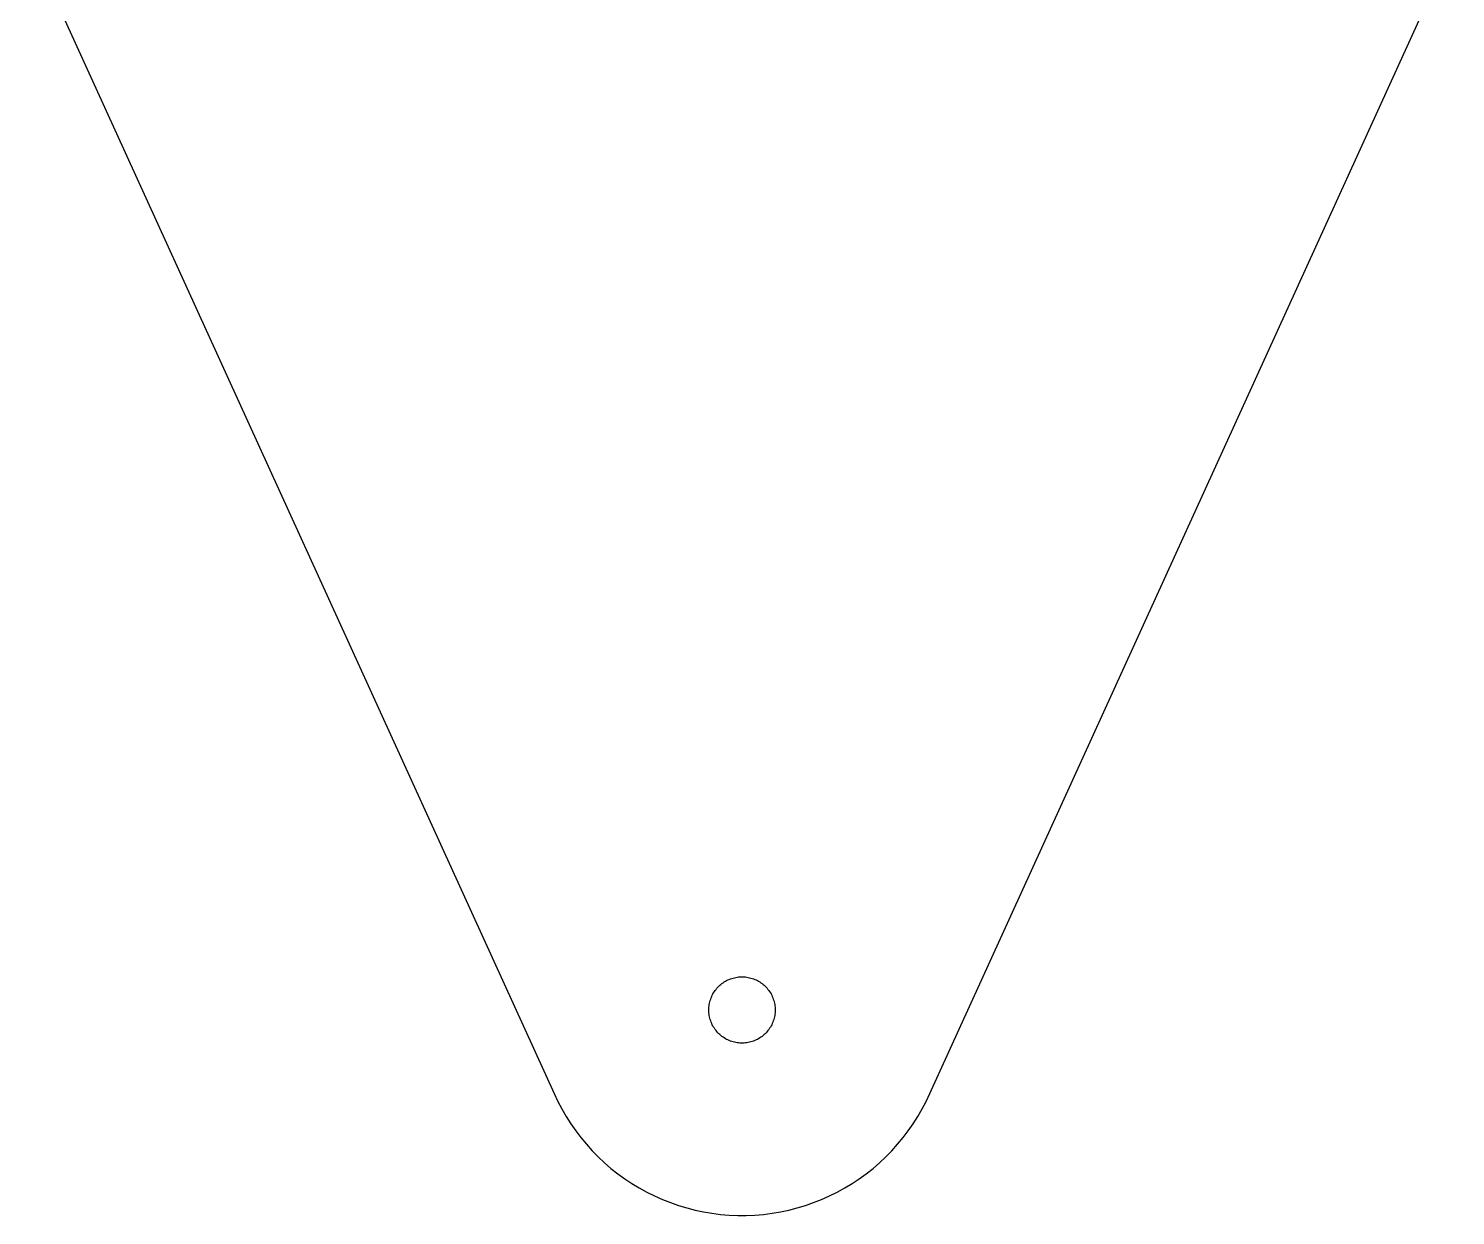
# Model space of a CAD drawing. Header units: metres. Extents: x -57 to 57, y -137 to 10.
# Drawn here: x -44.1 to 44.1, y -136.5 to -63.2 of the extents above; entities that cross this region are included whole.
import ezdxf

# ---------------------------------------------------------------- set-up
doc = ezdxf.new("R2010")
doc.units = ezdxf.units.M

msp = doc.modelspace()

# ---------------------------------------------------------------- linework, layer by layer
for p, q in [((-44.0876, -57.729), (-11.602, -128.99)), ((11.602, -128.99), (44.0876, -57.729)), ((-1.65843, -122.62), (-1.60649, -122.551)), ((-1.60649, -122.551), (-1.55184, -122.485)), ((-1.55184, -122.485), (-1.49409, -122.422)), ((-1.49409, -122.422), (-1.43402, -122.36)), ((-1.43402, -122.36), (-1.37162, -122.301)), ((-1.37162, -122.301), (-1.30651, -122.245)), ((-1.30651, -122.245), (-1.23907, -122.192)), ((-1.23907, -122.192), (-1.1697, -122.141)), ((-1.1697, -122.141), (-1.09838, -122.094)), ((-1.09838, -122.094), (-1.02474, -122.05)), ((-1.02474, -122.05), (-0.949554, -122.008)), ((-0.949554, -122.008), (-0.872815, -121.97)), ((-0.872815, -121.97), (-0.794138, -121.935)), ((-0.794138, -121.935), (-0.714297, -121.903)), ((-0.714297, -121.903), (-0.633295, -121.875)), ((-0.633295, -121.875), (-0.551129, -121.85)), ((-0.551129, -121.85), (-0.467801, -121.829)), ((-0.467801, -121.829), (-0.384085, -121.811)), ((-0.384085, -121.811), (-0.299207, -121.797)), ((-0.299207, -121.797), (-0.21394, -121.786)), ((-0.21394, -121.786), (-0.128674, -121.779)), ((-0.128674, -121.779), (-0.042633, -121.775)), ((-0.042633, -121.775), (0.042633, -121.775)), ((0.042633, -121.775), (0.128674, -121.779)), ((0.128674, -121.779), (0.21394, -121.786)), ((0.21394, -121.786), (0.299207, -121.797)), ((0.299207, -121.797), (0.384085, -121.811)), ((0.384085, -121.811), (0.467801, -121.829)), ((0.467801, -121.829), (0.551129, -121.85)), ((0.551129, -121.85), (0.633295, -121.875)), ((0.633295, -121.875), (0.714297, -121.903)), ((0.714297, -121.903), (0.794138, -121.935)), ((0.794138, -121.935), (0.872815, -121.97)), ((0.872815, -121.97), (0.949554, -122.008)), ((0.949554, -122.008), (1.02474, -122.05)), ((1.02474, -122.05), (1.09838, -122.094)), ((1.09838, -122.094), (1.1697, -122.141)), ((1.1697, -122.141), (1.23907, -122.192)), ((1.23907, -122.192), (1.30651, -122.245)), ((1.30651, -122.245), (1.37162, -122.301)), ((1.37162, -122.301), (1.43402, -122.36)), ((1.43402, -122.36), (1.49409, -122.422)), ((1.49409, -122.422), (1.55184, -122.485)), ((1.55184, -122.485), (1.60649, -122.551)), ((1.60649, -122.551), (1.65843, -122.62)), ((-2.02119, -123.483), (-2.00492, -123.399)), ((-2.00492, -123.399), (-1.98554, -123.315)), ((-1.98554, -123.315), (-1.96228, -123.232)), ((-1.96228, -123.232), (-1.93593, -123.151)), ((-1.93593, -123.151), (-1.9057, -123.07)), ((-1.9057, -123.07), (-1.87275, -122.991)), ((-1.87275, -122.991), (-1.83593, -122.913)), ((-1.83593, -122.913), (-1.7964, -122.837)), ((-1.7964, -122.837), (-1.75338, -122.763)), ((-1.75338, -122.763), (-1.70726, -122.69)), ((-1.70726, -122.69), (-1.65843, -122.62)), ((1.65843, -122.62), (1.70726, -122.69)), ((1.70726, -122.69), (1.75338, -122.763)), ((1.75338, -122.763), (1.7964, -122.837)), ((1.7964, -122.837), (1.83593, -122.913)), ((1.83593, -122.913), (1.87275, -122.991)), ((1.87275, -122.991), (1.9057, -123.07)), ((1.9057, -123.07), (1.93593, -123.151)), ((1.93593, -123.151), (1.96228, -123.232)), ((1.96228, -123.232), (1.98554, -123.315)), ((1.98554, -123.315), (2.00492, -123.399)), ((2.00492, -123.399), (2.02119, -123.483)), ((-2.04987, -123.825), (-2.04794, -123.739)), ((-2.04794, -123.911), (-2.04987, -123.825)), ((-2.04794, -123.739), (-2.04251, -123.653)), ((-2.04251, -123.996), (-2.04794, -123.911)), ((-2.04251, -123.653), (-2.0336, -123.568)), ((-2.0336, -124.082), (-2.04251, -123.996)), ((-2.0336, -123.568), (-2.02119, -123.483)), ((-2.02119, -124.167), (-2.0336, -124.082)), ((-2.00492, -124.251), (-2.02119, -124.167)), ((-1.98554, -124.335), (-2.00492, -124.251)), ((2.00492, -124.251), (1.98554, -124.335)), ((2.02119, -124.167), (2.00492, -124.251)), ((2.02119, -123.483), (2.0336, -123.568)), ((2.0336, -124.082), (2.02119, -124.167)), ((2.0336, -123.568), (2.04251, -123.653)), ((2.04251, -123.996), (2.0336, -124.082)), ((2.04251, -123.653), (2.04794, -123.739)), ((2.04794, -123.911), (2.04251, -123.996)), ((2.04794, -123.739), (2.04987, -123.825)), ((2.04987, -123.825), (2.04794, -123.911)), ((-1.96228, -124.417), (-1.98554, -124.335)), ((-1.93593, -124.499), (-1.96228, -124.417)), ((-1.9057, -124.58), (-1.93593, -124.499)), ((-1.87275, -124.659), (-1.9057, -124.58)), ((-1.83593, -124.736), (-1.87275, -124.659)), ((-1.7964, -124.813), (-1.83593, -124.736)), ((-1.75338, -124.887), (-1.7964, -124.813)), ((-1.70726, -124.959), (-1.75338, -124.887)), ((-1.65843, -125.03), (-1.70726, -124.959)), ((-1.60649, -125.098), (-1.65843, -125.03)), ((-1.55184, -125.164), (-1.60649, -125.098)), ((-1.49409, -125.228), (-1.55184, -125.164)), ((1.55184, -125.164), (1.49409, -125.228)), ((1.60649, -125.098), (1.55184, -125.164)), ((1.65843, -125.03), (1.60649, -125.098)), ((1.70726, -124.959), (1.65843, -125.03)), ((1.75338, -124.887), (1.70726, -124.959)), ((1.7964, -124.813), (1.75338, -124.887)), ((1.83593, -124.736), (1.7964, -124.813)), ((1.87275, -124.659), (1.83593, -124.736)), ((1.9057, -124.58), (1.87275, -124.659)), ((1.93593, -124.499), (1.9057, -124.58)), ((1.96228, -124.417), (1.93593, -124.499)), ((1.98554, -124.335), (1.96228, -124.417)), ((-1.43402, -125.29), (-1.49409, -125.228)), ((-1.37162, -125.348), (-1.43402, -125.29)), ((-1.30651, -125.404), (-1.37162, -125.348)), ((-1.23907, -125.458), (-1.30651, -125.404)), ((-1.1697, -125.508), (-1.23907, -125.458)), ((-1.09838, -125.556), (-1.1697, -125.508)), ((-1.02474, -125.6), (-1.09838, -125.556)), ((-0.949554, -125.642), (-1.02474, -125.6)), ((-0.872815, -125.68), (-0.949554, -125.642)), ((-0.794138, -125.715), (-0.872815, -125.68)), ((-0.714297, -125.746), (-0.794138, -125.715)), ((-0.633295, -125.774), (-0.714297, -125.746)), ((-0.551129, -125.799), (-0.633295, -125.774)), ((-0.467801, -125.821), (-0.551129, -125.799)), ((-0.384085, -125.838), (-0.467801, -125.821)), ((-0.299207, -125.853), (-0.384085, -125.838)), ((-0.21394, -125.864), (-0.299207, -125.853)), ((-0.128674, -125.871), (-0.21394, -125.864)), ((-0.042633, -125.874), (-0.128674, -125.871)), ((0.042633, -125.874), (-0.042633, -125.874)), ((0.128674, -125.871), (0.042633, -125.874)), ((0.21394, -125.864), (0.128674, -125.871)), ((0.299207, -125.853), (0.21394, -125.864)), ((0.384085, -125.838), (0.299207, -125.853)), ((0.467801, -125.821), (0.384085, -125.838)), ((0.551129, -125.799), (0.467801, -125.821)), ((0.633295, -125.774), (0.551129, -125.799)), ((0.714297, -125.746), (0.633295, -125.774)), ((0.794138, -125.715), (0.714297, -125.746)), ((0.872815, -125.68), (0.794138, -125.715)), ((0.949554, -125.642), (0.872815, -125.68)), ((1.02474, -125.6), (0.949554, -125.642)), ((1.09838, -125.556), (1.02474, -125.6)), ((1.1697, -125.508), (1.09838, -125.556)), ((1.23907, -125.458), (1.1697, -125.508)), ((1.30651, -125.404), (1.23907, -125.458)), ((1.37162, -125.348), (1.30651, -125.404)), ((1.43402, -125.29), (1.37162, -125.348)), ((1.49409, -125.228), (1.43402, -125.29)), ((-11.602, -128.99), (-11.3753, -129.472)), ((-11.3753, -129.472), (-11.1288, -129.943)), ((11.1288, -129.943), (11.3753, -129.472)), ((11.3753, -129.472), (11.602, -128.99)), ((-11.1288, -129.943), (-10.8629, -130.404)), ((-10.8629, -130.404), (-10.578, -130.853)), ((10.578, -130.853), (10.8629, -130.404)), ((10.8629, -130.404), (11.1288, -129.943)), ((-10.578, -130.853), (-10.2742, -131.29)), ((-10.2742, -131.29), (-9.95288, -131.713)), ((9.95288, -131.713), (10.2742, -131.29)), ((10.2742, -131.29), (10.578, -130.853)), ((-9.95288, -131.713), (-9.61375, -132.123)), ((-9.61375, -132.123), (-9.25757, -132.519)), ((9.25757, -132.519), (9.61375, -132.123)), ((9.61375, -132.123), (9.95288, -131.713)), ((-9.25757, -132.519), (-8.8855, -132.898)), ((-8.8855, -132.898), (-8.49793, -133.263)), ((8.49793, -133.263), (8.8855, -132.898)), ((8.8855, -132.898), (9.25757, -132.519)), ((-8.49793, -133.263), (-8.09524, -133.61)), ((-8.09524, -133.61), (-7.67821, -133.941)), ((-7.67821, -133.941), (-7.24801, -134.253)), ((7.24801, -134.253), (7.67821, -133.941)), ((7.67821, -133.941), (8.09524, -133.61)), ((8.09524, -133.61), (8.49793, -133.263)), ((-7.24801, -134.253), (-6.80462, -134.548)), ((-6.80462, -134.548), (-6.35, -134.823)), ((-6.35, -134.823), (-5.88375, -135.08)), ((5.88375, -135.08), (6.35, -134.823)), ((6.35, -134.823), (6.80462, -134.548)), ((6.80462, -134.548), (7.24801, -134.253)), ((-5.88375, -135.08), (-5.40703, -135.316)), ((-5.40703, -135.316), (-4.92141, -135.532)), ((-4.92141, -135.532), (-4.42686, -135.728)), ((-4.42686, -135.728), (-3.92418, -135.903)), ((3.92418, -135.903), (4.42686, -135.728)), ((4.42686, -135.728), (4.92141, -135.532)), ((4.92141, -135.532), (5.40703, -135.316)), ((5.40703, -135.316), (5.88375, -135.08)), ((-3.92418, -135.903), (-3.41491, -136.057)), ((-3.41491, -136.057), (-2.89982, -136.189)), ((-2.89982, -136.189), (-2.3797, -136.3)), ((-2.3797, -136.3), (-1.85493, -136.389)), ((-1.85493, -136.389), (-1.32744, -136.455)), ((-1.32744, -136.455), (-0.797238, -136.5)), ((-0.797238, -136.5), (-0.265875, -136.522)), ((-0.265875, -136.522), (0.265875, -136.522)), ((0.265875, -136.522), (0.797238, -136.5)), ((0.797238, -136.5), (1.32744, -136.455)), ((1.32744, -136.455), (1.85493, -136.389)), ((1.85493, -136.389), (2.3797, -136.3)), ((2.3797, -136.3), (2.89982, -136.189)), ((2.89982, -136.189), (3.41491, -136.057)), ((3.41491, -136.057), (3.92418, -135.903))]:
    msp.add_line(p, q)

doc.saveas('drawing.dxf')
